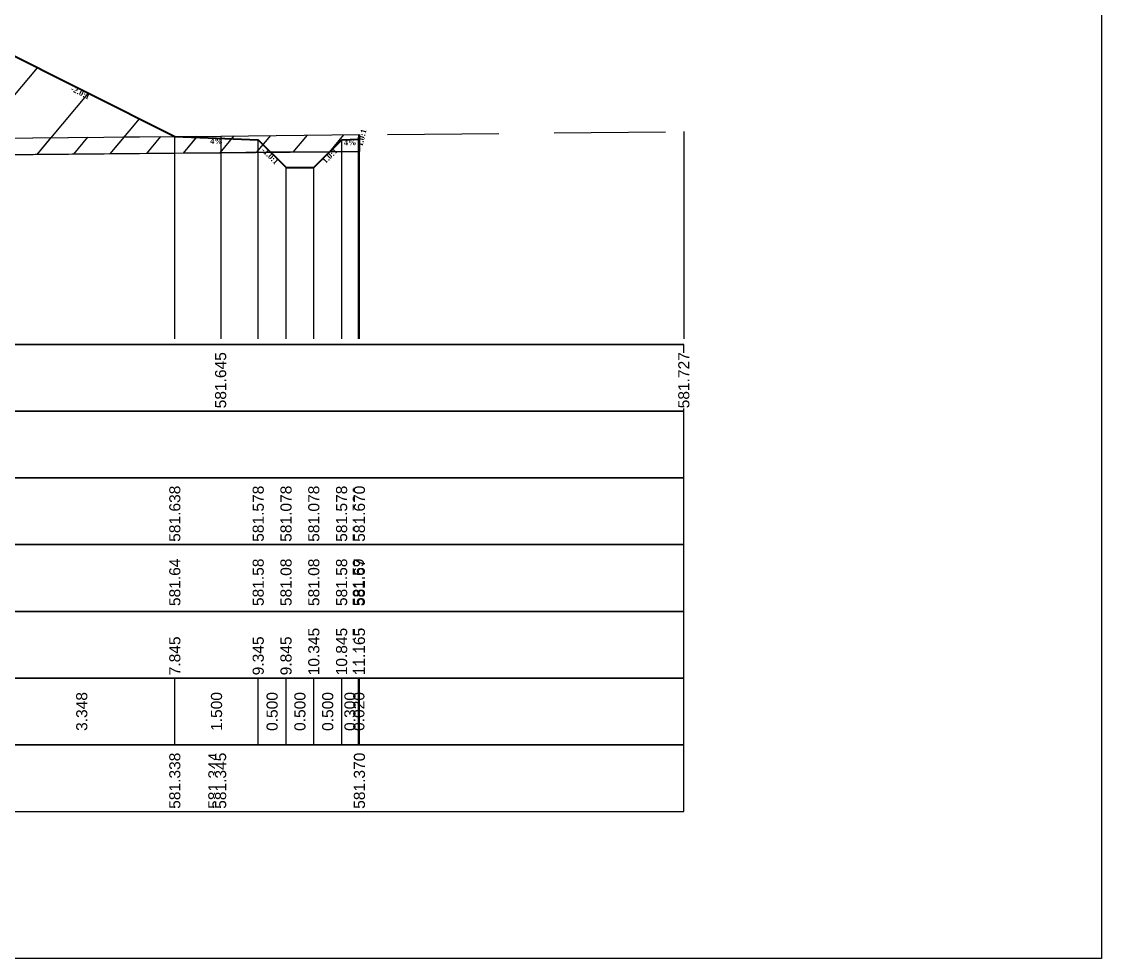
# Model space of a CAD drawing. Header units: millimetres. Extents: x 2762 to 3076, y 916 to 3305.
# Drawn here: x 3056.12 to 3075.54, y 2613.65 to 2630.49 of the extents above; entities that cross this region are included whole.
import ezdxf

# ---------------------------------------------------------------- set-up
doc = ezdxf.new("R2010")
doc.units = ezdxf.units.MM
doc.header["$LTSCALE"] = 2
doc.linetypes.add('CACHE', pattern=[9.525, 6.35, -3.175])
doc.linetypes.add('DASHED', pattern=[0.75, 0.5, -0.25])
doc.layers.add('C-ROAD-CORR', color=5, linetype='Continuous')
doc.layers.add('C-ROAD-SCTN', color=7, linetype='Continuous')
doc.styles.add('C3D_Etiquette', font='romans.shx')
doc.styles.add('C3D_Profil_Travers', font='romans.shx')

msp = doc.modelspace()

# ---------------------------------------------------------------- hatches: boundary and pattern name
at = {"linetype": 'Continuous', "lineweight": -3}
h = msp.add_hatch(dxfattribs=at)
h.set_pattern_fill('_U', color=3, angle=50, style=0, pattern_type=0)
h.set_pattern_definition([(50, (3061.6616, 2628.1483), (-0.766044, 0.64279), [])])
h.paths.add_polyline_path([(3061.662, 2628.148), (3061.875, 2628.361), (3062.175, 2628.373), (3062.195, 2628.454), (3062.195, 2628.154)])
h.paths.add_polyline_path([(3042.061, 2628.036), (3042.061, 2628.336), (3045.133, 2629.872), (3053.13, 2630.191), (3055.526, 2630.096), (3058.875, 2628.421), (3060.375, 2628.361), (3060.598, 2628.138), (3059.699, 2628.129), (3051.945, 2628.056), (3042.747, 2628.038)])
h = msp.add_hatch(dxfattribs=at)
h.set_pattern_fill('_U', color=150, scale=0.5, angle=50, style=0, pattern_type=0)
h.set_pattern_definition([(50, (3061.66156, 2628.1483), (-0.383022, 0.321394), [])])
h.paths.add_polyline_path([(3061.662, 2628.148), (3061.875, 2628.361), (3062.175, 2628.373), (3062.195, 2628.454), (3062.195, 2628.154)])
h.paths.add_polyline_path([(3058.875, 2628.421), (3059.699, 2628.429), (3062.195, 2628.454), (3062.175, 2628.373), (3061.875, 2628.361), (3061.662, 2628.148), (3060.598, 2628.138), (3060.375, 2628.361)])
h.paths.add_polyline_path([(3042.061, 2628.036), (3042.061, 2628.336), (3042.747, 2628.338), (3051.945, 2628.356), (3058.875, 2628.421), (3060.375, 2628.361), (3060.598, 2628.138), (3059.699, 2628.129), (3051.945, 2628.056), (3042.747, 2628.038)])

# ---------------------------------------------------------------- linework, layer by layer
at = {"color": 253, "linetype": 'Continuous', "lineweight": -3}
for p, q in [((3055.526, 2630.096), (3058.875, 2628.421)), ((3051.945, 2628.356), (3058.875, 2628.421)), ((3058.875, 2628.421), (3059.699, 2628.429)), ((3060.375, 2628.361), (3058.875, 2628.421)), ((3058.875, 2628.421), (3060.375, 2628.361)), ((3058.875, 2628.421), (3060.375, 2628.361)), ((3059.699, 2628.429), (3062.195, 2628.454)), ((3062.175, 2628.373), (3062.195, 2628.454)), ((3062.195, 2628.454), (3062.175, 2628.373)), ((3062.175, 2628.373), (3062.195, 2628.454)), ((3062.195, 2628.454), (3062.195, 2628.154)), ((3062.195, 2628.454), (3062.195, 2628.154)), ((3060.598, 2628.138), (3060.375, 2628.361)), ((3060.375, 2628.361), (3060.598, 2628.138)), ((3060.375, 2628.361), (3060.598, 2628.138)), ((3061.662, 2628.148), (3061.875, 2628.361)), ((3061.875, 2628.361), (3061.662, 2628.148)), ((3061.662, 2628.148), (3061.875, 2628.361)), ((3061.875, 2628.361), (3062.175, 2628.373)), ((3062.175, 2628.373), (3061.875, 2628.361)), ((3061.875, 2628.361), (3062.175, 2628.373)), ((3059.699, 2628.129), (3051.945, 2628.056)), ((3059.699, 2628.129), (3051.945, 2628.056)), ((3060.598, 2628.138), (3059.699, 2628.129)), ((3060.598, 2628.138), (3059.699, 2628.129)), ((3061.662, 2628.148), (3060.598, 2628.138)), ((3060.598, 2628.138), (3061.662, 2628.148)), ((3060.875, 2627.861), (3060.598, 2628.138)), ((3061.662, 2628.148), (3061.375, 2627.861)), ((3062.195, 2628.154), (3061.662, 2628.148)), ((3062.195, 2628.154), (3061.662, 2628.148)), ((3061.375, 2627.861), (3060.875, 2627.861))]:
    msp.add_line(p, q, dxfattribs=at)
at = {"color": 105, "linetype": 'DASHED', "lineweight": -3, "ltscale": 2}
for p, q in [((3051.945, 2628.356), (3059.699, 2628.429)), ((3059.699, 2628.429), (3068.03, 2628.51))]:
    msp.add_line(p, q, dxfattribs=at)
at = {"color": 8, "linetype": 'CACHE', "lineweight": -3}
for p, q in [((3058.875, 2624.784), (3058.875, 2628.421)), ((3062.195, 2624.784), (3062.195, 2628.454)), ((3060.375, 2624.784), (3060.375, 2628.361)), ((3061.875, 2624.784), (3061.875, 2628.361)), ((3062.175, 2624.784), (3062.175, 2628.373)), ((3060.875, 2624.784), (3060.875, 2627.861)), ((3061.375, 2624.784), (3061.375, 2627.861))]:
    msp.add_line(p, q, dxfattribs=at)
at = {"color": 98, "linetype": 'CACHE', "lineweight": -3}
for p, q in [((3059.699, 2628.429), (3059.699, 2624.784)), ((3068.03, 2628.51), (3068.03, 2624.784))]:
    msp.add_line(p, q, dxfattribs=at)
at = {"color": 6, "linetype": 'Continuous', "lineweight": -3}
for p, q in [((3055.189, 2628.087), (3058.875, 2628.121)), ((3058.875, 2628.121), (3059.577, 2628.128)), ((3059.577, 2628.128), (3059.699, 2628.129)), ((3059.699, 2628.129), (3062.195, 2628.154))]:
    msp.add_line(p, q, dxfattribs=at)
at = {"color": 7, "linetype": 'Continuous', "lineweight": -3}
for p, q in [((3034.029, 2624.684), (3068.031, 2624.684)), ((3058.875, 2617.484), (3058.875, 2618.684)), ((3058.875, 2617.484), (3058.875, 2618.684)), ((3060.375, 2617.484), (3060.375, 2618.684)), ((3060.375, 2617.484), (3060.375, 2618.684)), ((3060.875, 2617.484), (3060.875, 2618.684)), ((3060.875, 2617.484), (3060.875, 2618.684)), ((3061.375, 2617.484), (3061.375, 2618.684)), ((3061.375, 2617.484), (3061.375, 2618.684)), ((3061.875, 2617.484), (3061.875, 2618.684)), ((3061.875, 2617.484), (3061.875, 2618.684)), ((3062.175, 2617.484), (3062.175, 2618.684)), ((3062.175, 2617.484), (3062.175, 2618.684)), ((3062.195, 2617.484), (3062.195, 2618.684))]:
    msp.add_line(p, q, dxfattribs=at)
for points in [[(3034.029, 2623.484), (3068.031, 2623.484), (3068.031, 2624.684), (3034.029, 2624.684)], [(3034.029, 2622.284), (3068.031, 2622.284), (3068.031, 2623.484), (3034.029, 2623.484)], [(3034.029, 2621.084), (3068.031, 2621.084), (3068.031, 2622.284), (3034.029, 2622.284)], [(3034.029, 2619.884), (3068.031, 2619.884), (3068.031, 2621.084), (3034.029, 2621.084)], [(3034.029, 2618.684), (3068.031, 2618.684), (3068.031, 2619.884), (3034.029, 2619.884)], [(3034.029, 2617.484), (3068.031, 2617.484), (3068.031, 2618.684), (3034.029, 2618.684)], [(3034.029, 2616.284), (3068.031, 2616.284), (3068.031, 2617.484), (3034.029, 2617.484)]]:
    msp.add_3dface(points, dxfattribs=at)
at = {"layer": 'C-ROAD-CORR', "color": 1, "linetype": 'Continuous', "lineweight": 40}
for p, q in [((3055.526, 2630.096), (3058.875, 2628.421)), ((3058.875, 2628.421), (3060.375, 2628.361)), ((3062.175, 2628.373), (3062.195, 2628.454)), ((3060.375, 2628.361), (3060.875, 2627.861)), ((3061.375, 2627.861), (3061.875, 2628.361)), ((3061.875, 2628.361), (3062.175, 2628.373)), ((3060.875, 2627.861), (3061.375, 2627.861))]:
    msp.add_line(p, q, dxfattribs=at)
at = {"layer": 'C-ROAD-CORR', "color": 1, "linetype": 'Continuous', "lineweight": -3}
for p, q in [((3060.375, 2628.361), (3060.875, 2627.861)), ((3061.375, 2627.861), (3061.875, 2628.361))]:
    msp.add_line(p, q, dxfattribs=at)
at = {"layer": 'C-ROAD-SCTN', "color": 154, "linetype": 'Continuous', "lineweight": -3}
for p, q in [((3055.526, 2630.096), (3058.875, 2628.421)), ((3058.875, 2628.421), (3060.375, 2628.361)), ((3062.175, 2628.373), (3062.195, 2628.454)), ((3060.375, 2628.361), (3060.875, 2627.861)), ((3061.375, 2627.861), (3061.875, 2628.361)), ((3061.875, 2628.361), (3062.175, 2628.373)), ((3060.875, 2627.861), (3061.375, 2627.861))]:
    msp.add_line(p, q, dxfattribs=at)
at = {"layer": 'C-ROAD-SCTN', "color": 1, "linetype": 'Continuous', "lineweight": -3}
for p, q in [((3055.526, 2630.096), (3058.875, 2628.421)), ((3058.875, 2628.421), (3060.375, 2628.361)), ((3062.175, 2628.373), (3062.195, 2628.454)), ((3060.375, 2628.361), (3060.875, 2627.861)), ((3061.375, 2627.861), (3061.875, 2628.361)), ((3061.875, 2628.361), (3062.175, 2628.373)), ((3060.875, 2627.861), (3061.375, 2627.861))]:
    msp.add_line(p, q, dxfattribs=at)

# ---------------------------------------------------------------- texts
at = {"color": 7, "linetype": 'Continuous', "lineweight": -3, "char_height": 0.1, "attachment_point": 2, "style": 'C3D_Etiquette'}
for s, insert, width, rotation in [('{\\fTimes New Roman|b1|i0|c0|p18;-2.0:1}', (3057.199, 2629.255), 0.34598, 333.4349), ('{\\fTimes New Roman|b1|i0|c0|p18;4%}', (3059.625, 2628.387), 0.42071, 357.7094), ('{\\fTimes New Roman|b1|i0|c0|p18;1.0:1}', (3062.189, 2628.412), 0.29446, 75.9638), ('{\\fTimes New Roman|b1|i0|c0|p18;1.0:1}', (3061.627, 2628.109), 0.29001, 45), ('{\\fTimes New Roman|b1|i0|c0|p18;4%}', (3062.025, 2628.363), 0.37094, 2.2906), ('{\\fTimes New Roman|b1|i0|c0|p18;-1.0:1}', (3060.622, 2628.109), 0.34598, 315)]:
    msp.add_mtext(s, dxfattribs=dict(at, insert=insert, width=width, rotation=rotation))
at = {"color": 7, "linetype": 'Continuous', "lineweight": -3, "char_height": 0.2, "rotation": 90, "style": 'C3D_Profil_Travers'}
for s, insert, attachment_point in [('{\\fArial|b0|i0|c0|p34;581.64}', (3058.875, 2619.979), 4), ('{\\fArial|b0|i0|c0|p34;581.58}', (3060.375, 2619.979), 4), ('{\\fArial|b0|i0|c0|p34;581.08}', (3060.875, 2619.979), 4), ('{\\fArial|b0|i0|c0|p34;581.08}', (3061.375, 2619.979), 4), ('{\\fArial|b0|i0|c0|p34;581.58}', (3061.875, 2619.979), 4), ('{\\fArial|b0|i0|c0|p34;581.59}', (3062.175, 2619.979), 4), ('{\\fArial|b0|i0|c0|p34;581.67}', (3062.195, 2619.979), 4), ('{\\fArial|b0|i0|c0|p34;3.348}', (3057.201, 2618.084), 5), ('{\\fArial|b0|i0|c0|p34;1.500}', (3059.625, 2618.084), 5), ('{\\fArial|b0|i0|c0|p34;0.500}', (3060.625, 2618.084), 5), ('{\\fArial|b0|i0|c0|p34;0.500}', (3061.125, 2618.084), 5), ('{\\fArial|b0|i0|c0|p34;0.500}', (3061.625, 2618.084), 5), ('{\\fArial|b0|i0|c0|p34;0.300}', (3062.025, 2618.084), 5), ('{\\fArial|b0|i0|c0|p34;0.020}', (3062.185, 2618.084), 5)]:
    msp.add_mtext(s, dxfattribs=dict(at, insert=insert, attachment_point=attachment_point))

# ---------------------------------------------------------------- next in the draw order: texts
at = {"color": 7, "linetype": 'Continuous', "lineweight": -3, "char_height": 0.2, "attachment_point": 4, "rotation": 90, "style": 'C3D_Profil_Travers', "bg_fill": 3, "box_fill_scale": 1.000375, "bg_fill_color": 256, "bg_fill_true_color": 13158600, "bg_fill_transparency": 0}
for s, insert, width in [('{\\fArial|b0|i0|c0|p34;581.645}', (3059.699, 2623.534), 0.99705), ('{\\fArial|b0|i0|c0|p34;581.727}', (3068.03, 2623.534), 0.99553), ('{\\fArial|b0|i0|c0|p34;581.638}', (3058.875, 2621.134), 0.99595), ('{\\fArial|b0|i0|c0|p34;581.578}', (3060.375, 2621.134), 0.99595), ('{\\fArial|b0|i0|c0|p34;581.078}', (3060.875, 2621.134), 0.99595), ('{\\fArial|b0|i0|c0|p34;581.078}', (3061.375, 2621.134), 0.99595), ('{\\fArial|b0|i0|c0|p34;581.578}', (3061.875, 2621.134), 0.99595), ('{\\fArial|b0|i0|c0|p34;\\C256;10.345}', (3061.375, 2618.734), 0.82109), ('{\\fArial|b0|i0|c0|p34;\\C256;10.845}', (3061.875, 2618.734), 0.82109), ('{\\fArial|b0|i0|c0|p34;\\C256;7.845}', (3058.875, 2618.734), 0.68151), ('{\\fArial|b0|i0|c0|p34;\\C256;9.345}', (3060.375, 2618.734), 0.68316), ('{\\fArial|b0|i0|c0|p34;\\C256;9.845}', (3060.875, 2618.734), 0.68316), ('{\\fArial|b0|i0|c0|p34;581.338}', (3058.875, 2616.334), 0.99595), ('{\\fArial|b0|i0|c0|p34;581.344}', (3059.577, 2616.334), 0.99471), ('{\\fArial|b0|i0|c0|p34;581.370}', (3062.195, 2616.334), 0.99484)]:
    msp.add_mtext(s, dxfattribs=dict(at, insert=insert, width=width))

# ---------------------------------------------------------------- next in the draw order: texts
for s, insert, width in [('{\\fArial|b0|i0|c0|p34;581.590}', (3062.175, 2621.134), 0.99484), ('{\\fArial|b0|i0|c0|p34;\\C256;11.145}', (3062.175, 2618.734), 0.82109), ('{\\fArial|b0|i0|c0|p34;581.345}', (3059.699, 2616.334), 0.99705)]:
    msp.add_mtext(s, dxfattribs=dict(at, insert=insert, width=width))

# ---------------------------------------------------------------- next in the draw order: texts
for s, insert, width in [('{\\fArial|b0|i0|c0|p34;581.670}', (3062.195, 2621.134), 0.99484), ('{\\fArial|b0|i0|c0|p34;\\C256;11.165}', (3062.195, 2618.734), 0.82109)]:
    msp.add_mtext(s, dxfattribs=dict(at, insert=insert, width=width))

# ---------------------------------------------------------------- next in the draw order: linework, layer by layer
msp.add_lwpolyline([(3026.54, 2643.145), (3075.54, 2643.145), (3075.54, 2613.645), (3026.54, 2613.645)], close=True)

doc.saveas('drawing.dxf')
